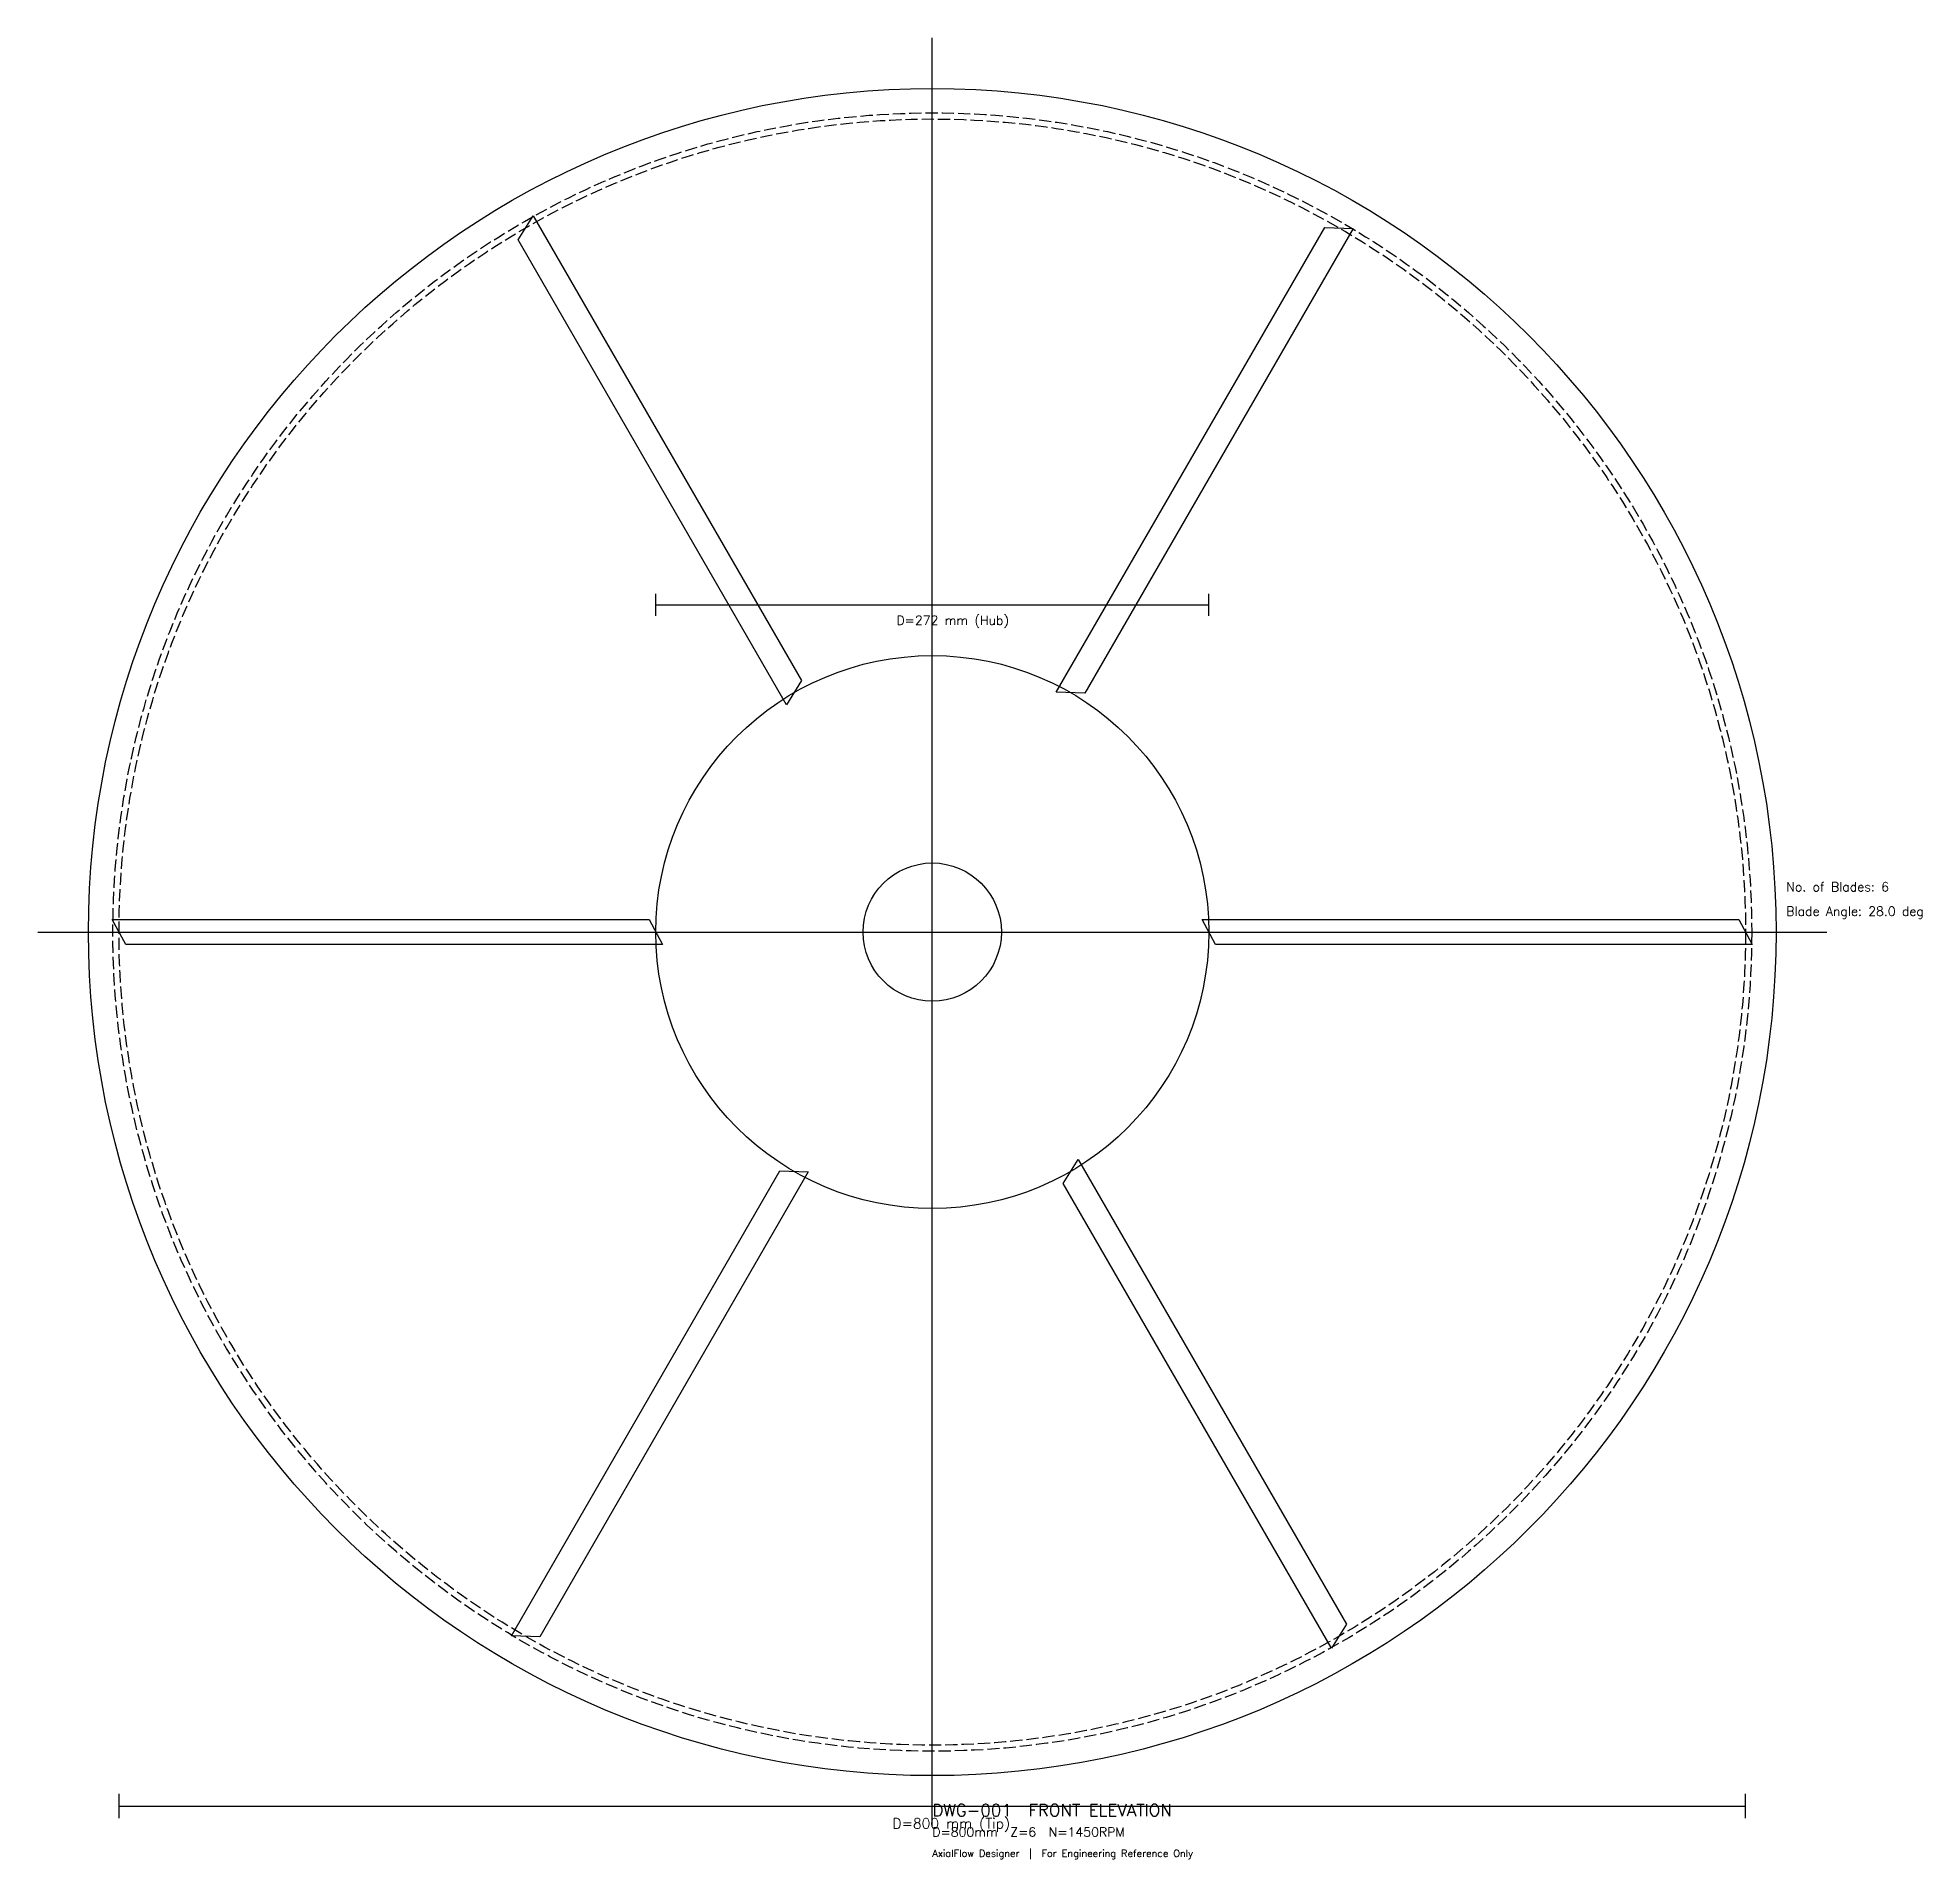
# Model space of a CAD drawing. Extents: x -440 to 487, y -456 to 440.
import ezdxf

# ---------------------------------------------------------------- set-up
doc = ezdxf.new("R2010")
doc.units = 0
doc.linetypes.add('DASHED', pattern=[8, 6, -2])
for name, color, linetype in [('ANNOTATION', 3, 'Continuous'), ('BLADES', 5, 'Continuous'), ('CASING', 8, 'Continuous'), ('CENTERLINE', 1, 'Continuous'), ('DIMENSIONS', 7, 'Continuous'), ('HUB', 9, 'Continuous'), ('TIP_CLEARANCE', 2, 'Continuous'), ('TIP_DIAMETER', 2, 'Continuous'), ('TITLE_BLOCK', 5, 'Continuous')]:
    doc.layers.add(name, color=color, linetype=linetype)
doc.styles.get("Standard").update_dxf_attribs({"font": 'simplex.shx'})

msp = doc.modelspace()

# ---------------------------------------------------------------- linework, layer by layer
at = {"layer": 'BLADES'}
for points in [[(-64.29, 123.72), (-71.71, 111.84), (-203.71, 340.47), (-196.29, 352.35)], [(75, 117.54), (61, 118.02), (193, 346.65), (207, 346.17)], [(-139.29, 6.18), (-132.71, -6.18), (-396.71, -6.18), (-403.29, 6.18)], [(139.29, -6.18), (132.71, 6.18), (396.71, 6.18), (403.29, -6.18)], [(-75, -117.54), (-61, -118.02), (-193, -346.65), (-207, -346.17)], [(64.29, -123.72), (71.71, -111.84), (203.71, -340.47), (196.29, -352.35)]]:
    msp.add_lwpolyline(points, close=True, dxfattribs=at)
at = {"layer": 'CASING'}
msp.add_circle((0, 0), 415, dxfattribs=at)
at = {"layer": 'CENTERLINE'}
for p, q in [((0, -440), (0, 440)), ((-440, 0), (440, 0))]:
    msp.add_line(p, q, dxfattribs=at)
at = {"layer": 'DIMENSIONS'}
for p, q in [((-136, 155.6), (-136, 166.4)), ((-136, 161), (136, 161)), ((136, 155.6), (136, 166.4)), ((-400, -436), (-400, -424)), ((400, -436), (400, -424)), ((-400, -430), (400, -430))]:
    msp.add_line(p, q, dxfattribs=at)
at = {"layer": 'HUB'}
for radius in [136, 34]:
    msp.add_circle((0, 0), radius, dxfattribs=at)
at = {"layer": 'TIP_CLEARANCE', "linetype": 'DASHED'}
msp.add_circle((0, 0), 403, dxfattribs=at)
at = {"layer": 'TIP_DIAMETER', "linetype": 'DASHED'}
msp.add_circle((0, 0), 400, dxfattribs=at)

# ---------------------------------------------------------------- texts
at = {"layer": 'ANNOTATION'}
for s, height, p in [('No. of Blades: 6', 4.5, (420, 20)), ('Blade Angle: 28.0 deg', 4.5, (420, 8)), ('D=800mm  Z=6  N=1450RPM', 4.5, (0, -445)), ('AxialFlow Designer  |  For Engineering Reference Only', 3.5, (0, -455))]:
    msp.add_text(s, height=height, dxfattribs=at).set_placement(p)
at = {"layer": 'DIMENSIONS'}
for s, height, p in [('D=272 mm (Hub)', 4.5, (-17.64, 151.1)), ('D=800 mm (Tip)', 5, (-19.6, -441))]:
    msp.add_text(s, height=height, dxfattribs=at).set_placement(p)
at = {"layer": 'TITLE_BLOCK'}
msp.add_text('DWG-001  FRONT ELEVATION', height=6, dxfattribs=at).set_placement((0, -435))

doc.saveas('drawing.dxf')
